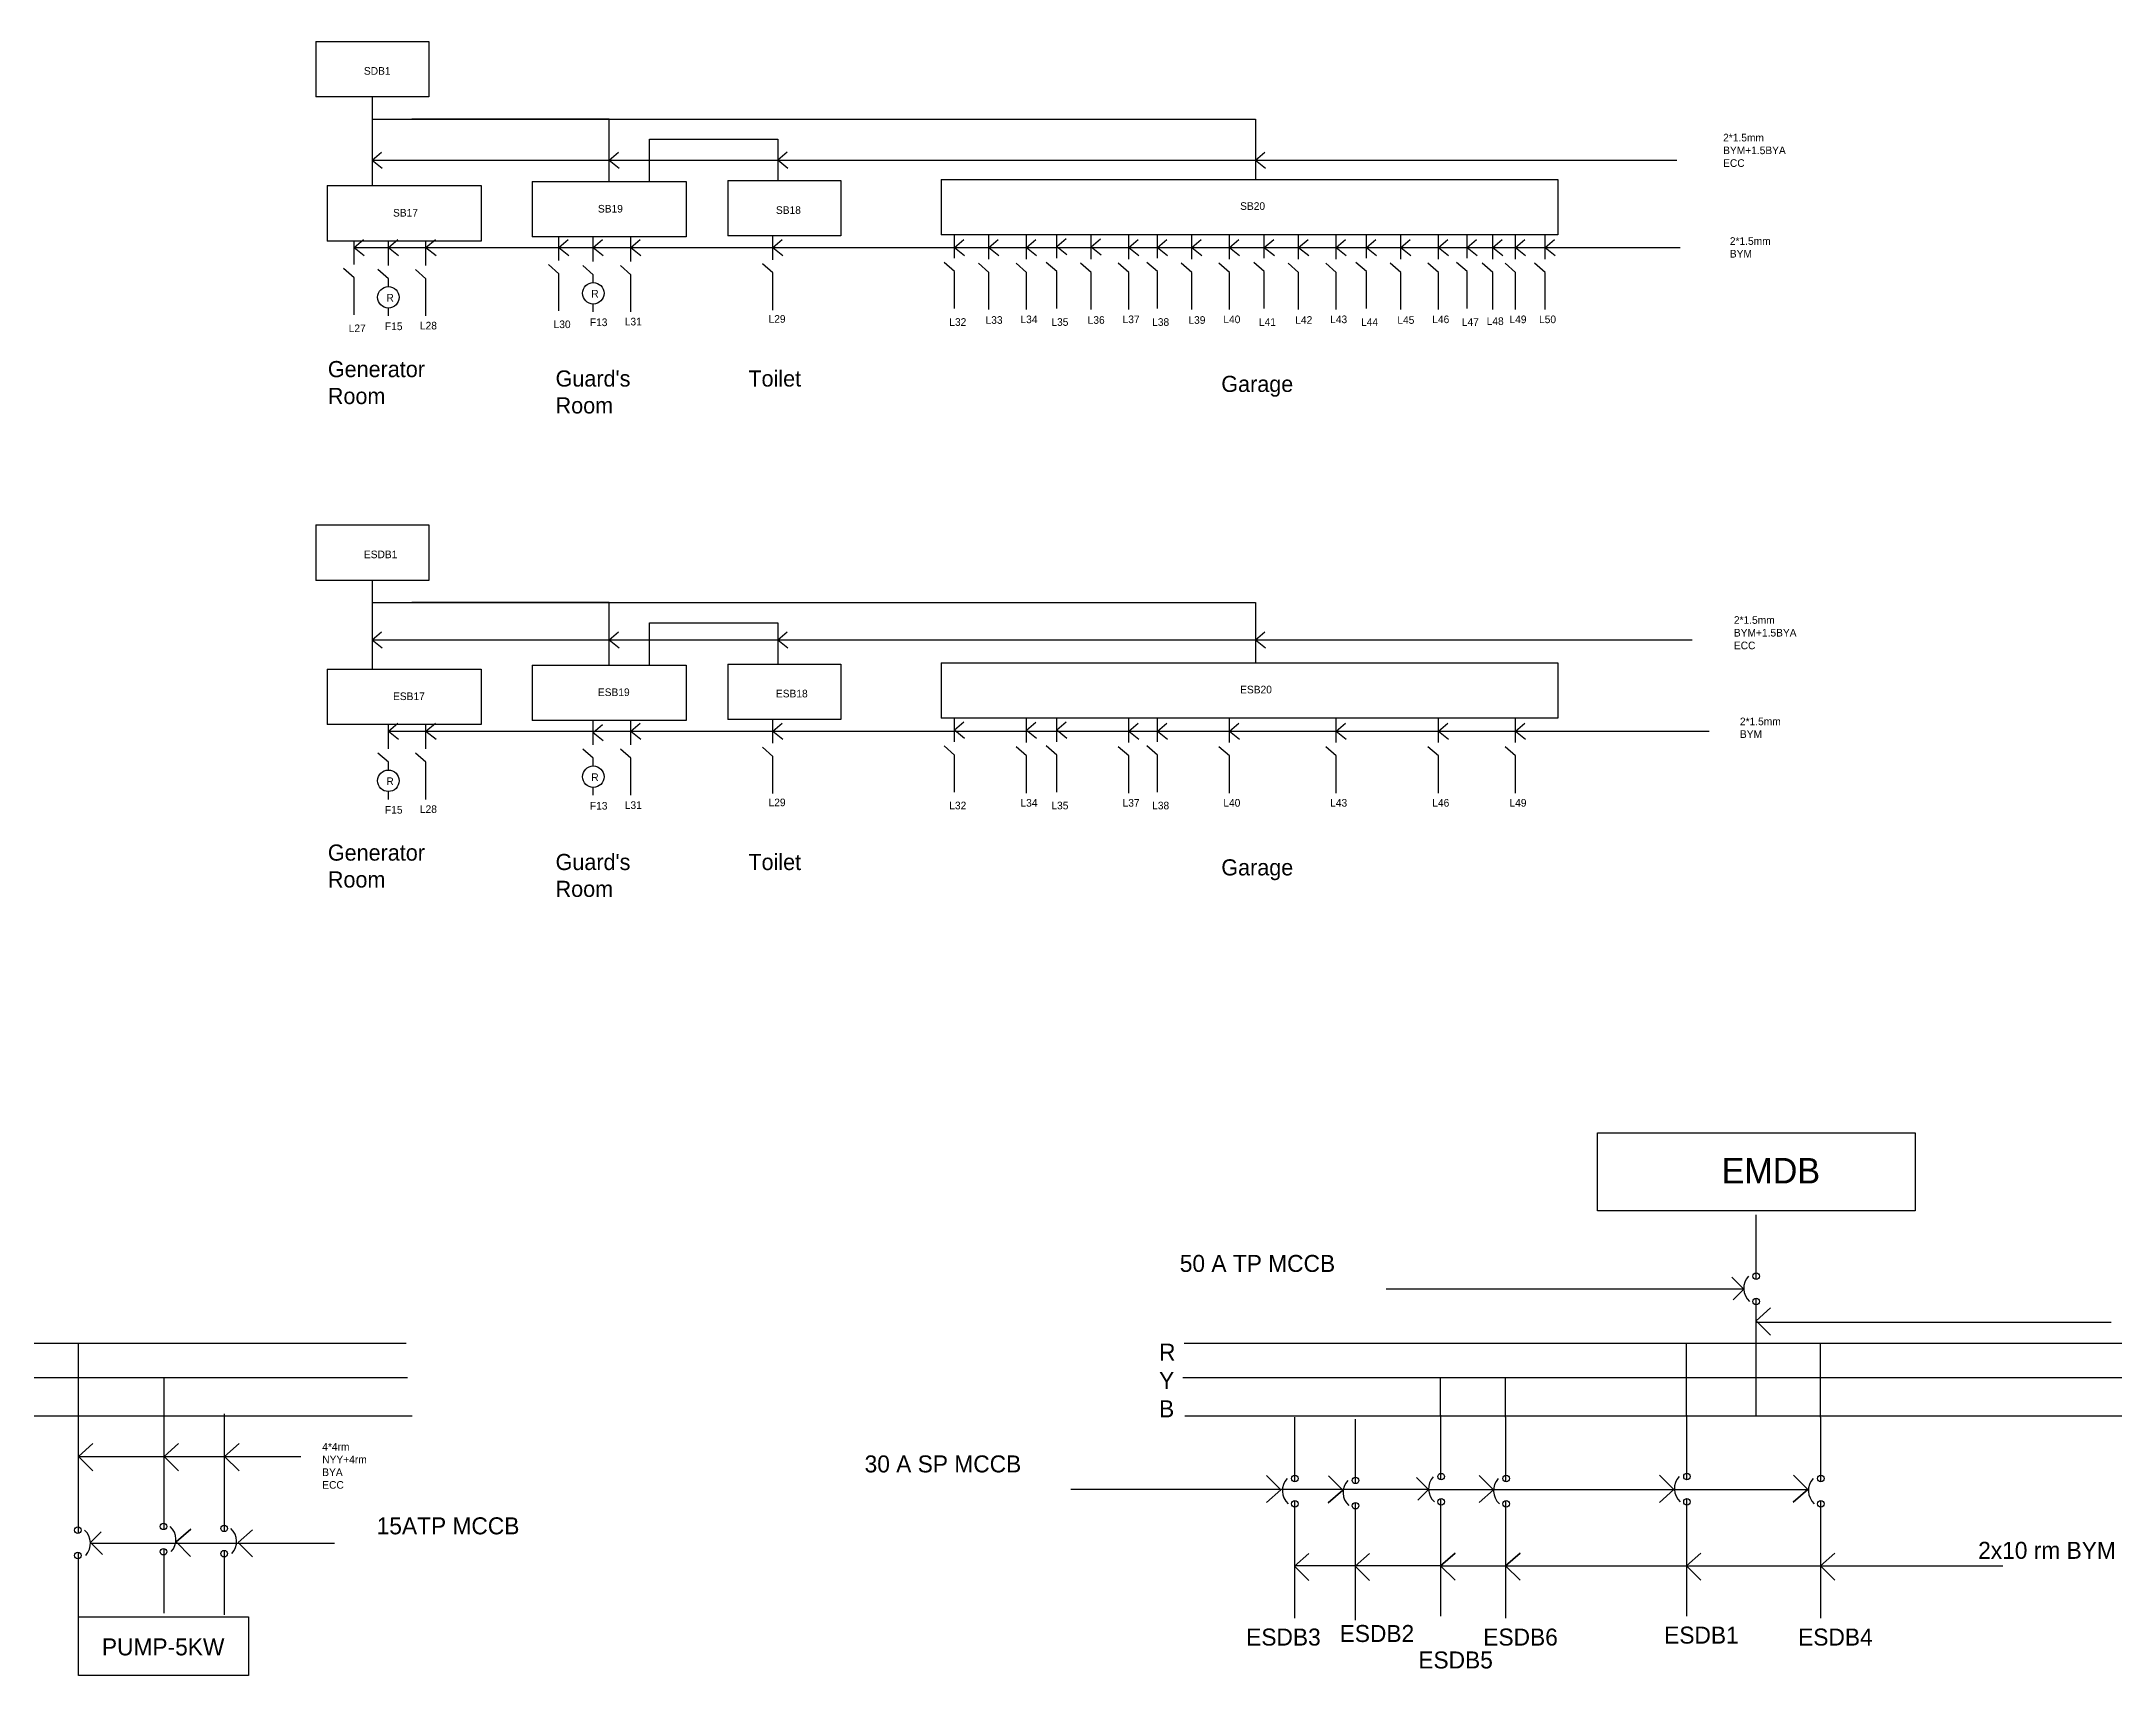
# Model space of a CAD drawing. Header units: inches. Extents: x -1005 to 2944, y -1440 to 1224.
# Drawn here: x 515 to 2058, y -1325 to -109 of the extents above; entities that cross this region are included whole.
import ezdxf

# ---------------------------------------------------------------- set-up
doc = ezdxf.new("R2010")
doc.units = ezdxf.units.IN
doc.header["$LTSCALE"] = 30
doc.header["$MEASUREMENT"] = 0
doc.linetypes.add('HIDDEN', pattern=[0.375, 0.25, -0.125])
for name, color, linetype in [('Esdb  c', 54, 'Continuous'), ('ESDBconduit', 80, 'HIDDEN'), ('MDB WRITING', 102, 'Continuous'), ('Sdb  text', 153, 'Continuous'), ('SDB wire', 106, 'Continuous'), ('wire size', 132, 'Continuous')]:
    doc.layers.add(name, color=color, linetype=linetype)

msp = doc.modelspace()

# ---------------------------------------------------------------- linework, layer by layer
at = {"layer": 'Esdb  c', "color": 0, "linetype": 'ByBlock'}
for p, q in [((719.5, -468.5), (803.57, -468.5)), ((719.5, -468.5), (719.5, -509.71)), ((803.57, -468.5), (803.57, -509.71)), ((803.57, -509.71), (719.5, -509.71)), ((728, -575.81), (728, -617.02)), ((728, -575.81), (842.72, -575.81)), ((842.72, -575.81), (842.72, -617.02)), ((880.5, -572.81), (880.5, -614.02)), ((880.5, -572.81), (995.22, -572.81)), ((995.22, -572.81), (995.22, -614.02)), ((1026.18, -572.07), (1110.25, -572.07)), ((1026.18, -572.07), (1026.18, -613.28)), ((1110.25, -572.07), (1110.25, -613.28)), ((1185, -571.11), (1185, -612.32)), ((1185, -571.11), (1643.87, -571.11)), ((1643.87, -571.11), (1643.87, -612.32)), ((842.72, -617.02), (728, -617.02)), ((995.22, -614.02), (880.5, -614.02)), ((1110.25, -613.28), (1026.18, -613.28)), ((1643.87, -612.32), (1185, -612.32))]:
    msp.add_line(p, q, dxfattribs=at)
at = {"layer": 'Esdb  c'}
for p, q in [((761.54, -509.71), (761.54, -575.81)), ((761.54, -526.32), (1419, -526.32)), ((937.86, -526.32), (791, -526.32)), ((937.86, -572.81), (937.86, -526.32)), ((1419, -526.32), (1419, -571.11)), ((968, -572.81), (968, -541.32)), ((968, -541.32), (1063.5, -541.32)), ((1063.5, -541.32), (1063.5, -572.07)), ((773.55, -635.18), (773.55, -616.77)), ((801.53, -635.18), (801.53, -616.77)), ((926.05, -632.18), (926.05, -613.77)), ((954.03, -632.18), (954.03, -613.77)), ((1059.79, -630.89), (1059.79, -613.28)), ((1195, -629.82), (1195, -612.32)), ((1248.54, -630.49), (1248.54, -612.08)), ((1271, -629.82), (1271, -612.32)), ((1324.54, -630.49), (1324.54, -612.08)), ((1346, -629.82), (1346, -612.32)), ((1399.54, -630.49), (1399.54, -612.08)), ((1479.04, -630.49), (1479.04, -612.08)), ((1555.04, -630.49), (1555.04, -612.08)), ((1612.5, -630.49), (1612.5, -612.08)), ((773.55, -645.07), (765.7, -638.25)), ((773.55, -650.88), (773.55, -645.07)), ((801.53, -645.07), (793.68, -638.25)), ((801.53, -672.69), (801.53, -645.07)), ((926.05, -642.07), (918.2, -635.25)), ((926.05, -647.88), (926.05, -642.07)), ((954.03, -642.07), (946.18, -635.25)), ((954.03, -669.69), (954.03, -642.07)), ((1059.79, -640.78), (1051.94, -633.96)), ((1059.79, -668.4), (1059.79, -640.78)), ((1195, -639.71), (1187.15, -632.89)), ((1195, -667.32), (1195, -639.71)), ((1248.54, -640.38), (1240.69, -633.56)), ((1248.54, -667.99), (1248.54, -640.38)), ((1271, -639.71), (1263.15, -632.89)), ((1271, -667.32), (1271, -639.71)), ((1324.54, -640.38), (1316.69, -633.56)), ((1324.54, -667.99), (1324.54, -640.38)), ((1346, -639.71), (1338.15, -632.89)), ((1346, -667.32), (1346, -639.71)), ((1399.54, -640.38), (1391.69, -633.56)), ((1399.54, -667.99), (1399.54, -640.38)), ((1479.04, -640.38), (1471.19, -633.56)), ((1479.04, -667.99), (1479.04, -640.38)), ((1555.04, -640.38), (1547.19, -633.56)), ((1555.04, -667.99), (1555.04, -640.38)), ((1612.5, -640.38), (1604.65, -633.56)), ((1612.5, -667.99), (1612.5, -640.38)), ((773.55, -672.69), (773.55, -666.88)), ((926.05, -669.69), (926.05, -663.88)), ((1791.28, -981.9), (1791.28, -1029.93)), ((1782.36, -1037.14), (1773.42, -1028.19)), ((1782.36, -1037.14), (1516.15, -1037.14)), ((1782.36, -1037.14), (1774.37, -1045.13)), ((1791.28, -1043.96), (1791.28, -1131.47)), ((1802.26, -1051.22), (1791.53, -1060.76)), ((1791.53, -1060.76), (1802.26, -1071.36)), ((1791.53, -1061.67), (2055.7, -1061.67)), ((1739.71, -1131.47), (1739.71, -1077.35)), ((1839.41, -1132.46), (1839.41, -1077.35)), ((1556.7, -1131.47), (1556.7, -1102.93)), ((1605.07, -1132.46), (1605.07, -1102.93)), ((1447.88, -1132.46), (1447.88, -1180.48)), ((1493, -1133.91), (1493, -1181.94)), ((1556.7, -1131.11), (1556.7, -1179.13)), ((1556.7, -1131.11), (1556.7, -1179.13)), ((1605.07, -1132.46), (1605.07, -1180.48)), ((1739.71, -1131), (1739.71, -1179.03)), ((1839.41, -1132.46), (1839.41, -1180.48)), ((1547.78, -1186.34), (1281.57, -1186.34)), ((1437.86, -1186.46), (1427.08, -1195.94)), ((1427.08, -1195.94), (1437.86, -1186.46)), ((1437.86, -1186.46), (1427.19, -1175.8)), ((1483.93, -1186.76), (1473.14, -1196.23)), ((1473.14, -1196.23), (1483.93, -1186.76)), ((1483.93, -1186.76), (1473.26, -1176.09)), ((1547.78, -1186.34), (1538.84, -1177.4)), ((1547.78, -1186.34), (1539.79, -1194.34)), ((1547.78, -1186.34), (1830.5, -1186.34)), ((1596.08, -1186.51), (1585.29, -1195.98)), ((1585.29, -1195.98), (1596.08, -1186.51)), ((1596.08, -1186.51), (1585.41, -1175.84)), ((1730.37, -1186.41), (1719.59, -1195.89)), ((1719.59, -1195.89), (1730.37, -1186.41)), ((1730.37, -1186.41), (1719.7, -1175.75)), ((1830.02, -1186.26), (1819.24, -1195.73)), ((1819.24, -1195.73), (1830.02, -1186.26)), ((1830.02, -1186.26), (1819.35, -1175.59)), ((1447.88, -1194.52), (1447.88, -1282.03)), ((1493, -1195.97), (1493, -1283.48)), ((1556.7, -1193.17), (1556.7, -1280.68)), ((1556.7, -1193.17), (1556.7, -1280.68)), ((1605.07, -1194.52), (1605.07, -1282.03)), ((1739.71, -1193.06), (1739.71, -1280.57)), ((1839.41, -1194.52), (1839.41, -1282.03)), ((1447.88, -1243.38), (1458.61, -1233.85)), ((1493, -1243.38), (1503.73, -1233.85)), ((1556.7, -1243.25), (1567.44, -1233.71)), ((1605.07, -1243.22), (1615.81, -1233.68)), ((1739.71, -1243.22), (1750.44, -1233.68)), ((1839.41, -1243.22), (1850.14, -1233.68))]:
    msp.add_line(p, q, dxfattribs=at)
at = {"layer": 'Esdb  c', "color": 1}
msp.add_line((1365.94, -1077.35), (2860.82, -1077.35), dxfattribs=at)
at = {"layer": 'Esdb  c', "color": 2}
msp.add_line((1364.78, -1102.93), (2861.82, -1102.93), dxfattribs=at)
at = {"layer": 'Esdb  c', "color": 5}
msp.add_line((1366.35, -1131.47), (2865.32, -1131.47), dxfattribs=at)
at = {"layer": 'Esdb  c', "color": 0}
msp.add_lwpolyline([(1673.5, -921), (1910, -921), (1910, -979), (1673.5, -979)], close=True, dxfattribs=at)
at = {"layer": 'Esdb  c'}
for centre, radius in [((926.05, -655.88), 8), ((773.55, -658.88), 8), ((1791.65, -1027.53), 2.43), ((1791.65, -1046.36), 2.43), ((1448.25, -1178.08), 2.43), ((1493.37, -1179.54), 2.43), ((1557.07, -1176.73), 2.43), ((1557.07, -1176.73), 2.43), ((1605.44, -1178.08), 2.43), ((1740.08, -1176.63), 2.43), ((1839.78, -1178.08), 2.43), ((1448.25, -1196.92), 2.43), ((1493.37, -1198.37), 2.43), ((1557.07, -1195.57), 2.43), ((1557.07, -1195.57), 2.43), ((1605.44, -1196.92), 2.43), ((1740.08, -1195.46), 2.43), ((1839.78, -1196.92), 2.43)]:
    msp.add_circle(centre, radius, dxfattribs=at)
for centre in [(1795.6, -1036.56), (1452.2, -1187.12), (1497.32, -1188.57), (1561.02, -1185.77), (1561.02, -1185.77), (1609.39, -1187.12), (1744.03, -1185.66), (1843.73, -1187.12)]:
    msp.add_arc(centre, 13.25, 137.48535, 227.48535, dxfattribs=at)
at = {"layer": 'ESDBconduit', "color": 0, "linetype": 'ByBlock'}
for p, q in [((719.5, -108.68), (803.57, -108.68)), ((719.5, -108.68), (719.5, -149.89)), ((803.57, -108.68), (803.57, -149.89)), ((803.57, -149.89), (719.5, -149.89)), ((728, -215.98), (728, -257.19)), ((728, -215.98), (842.72, -215.98)), ((842.72, -215.98), (842.72, -257.19)), ((880.5, -212.98), (880.5, -254.19)), ((880.5, -212.98), (995.22, -212.98)), ((995.22, -212.98), (995.22, -254.19)), ((1026.18, -212.24), (1110.25, -212.24)), ((1026.18, -212.24), (1026.18, -253.45)), ((1110.25, -212.24), (1110.25, -253.45)), ((1185, -211.29), (1185, -252.5)), ((1185, -211.29), (1643.87, -211.29)), ((1643.87, -211.29), (1643.87, -252.5)), ((842.72, -257.19), (728, -257.19)), ((995.22, -254.19), (880.5, -254.19)), ((1110.25, -253.45), (1026.18, -253.45)), ((1643.87, -252.5), (1185, -252.5))]:
    msp.add_line(p, q, dxfattribs=at)
at = {"layer": 'MDB WRITING'}
for p, q in [((542.82, -1218.99), (542.82, -1077.35)), ((606.53, -1216.18), (606.53, -1102.93)), ((542.82, -1218.99), (542.82, -1131.47)), ((651.65, -1217.64), (651.65, -1130.12)), ((551.74, -1225.81), (559.73, -1217.82)), ((615.6, -1225.39), (626.38, -1215.92)), ((626.38, -1215.92), (615.6, -1225.39)), ((661.66, -1225.69), (672.45, -1216.22)), ((672.45, -1216.22), (661.66, -1225.69)), ((542.82, -1281.05), (542.82, -1233.02)), ((542.82, -1281.05), (542.82, -1233.02)), ((551.74, -1225.81), (560.69, -1234.76)), ((551.75, -1226.38), (733.32, -1226.38)), ((606.53, -1278.24), (606.53, -1230.22)), ((615.6, -1225.39), (626.27, -1236.06)), ((651.65, -1279.7), (651.65, -1231.67)), ((661.66, -1225.69), (672.33, -1236.36))]:
    msp.add_line(p, q, dxfattribs=at)
at = {"layer": 'MDB WRITING', "color": 0}
msp.add_lwpolyline([(542.82, -1281.05), (669.32, -1281.05), (669.32, -1324.77), (542.82, -1324.77)], close=True, dxfattribs=at)
at = {"layer": 'MDB WRITING'}
for centre in [(542.46, -1216.59), (542.46, -1216.59), (606.16, -1213.78), (651.28, -1215.24), (542.46, -1235.42), (542.46, -1235.42), (606.16, -1232.62), (651.28, -1234.07)]:
    msp.add_circle(centre, 2.43, dxfattribs=at)
for centre in [(538.5, -1226.38), (538.5, -1226.38), (602.21, -1223.58), (647.33, -1225.03)]:
    msp.add_arc(centre, 13.25, 317.48535, 47.48535, dxfattribs=at)
at = {"layer": 'Sdb  text', "color": 1}
msp.add_line((-708.06, -1077.35), (786.82, -1077.35), dxfattribs=at)
at = {"layer": 'Sdb  text', "color": 2}
msp.add_line((-709.22, -1102.93), (787.82, -1102.93), dxfattribs=at)
at = {"layer": 'Sdb  text', "color": 5}
msp.add_line((-707.65, -1131.47), (791.32, -1131.47), dxfattribs=at)
at = {"layer": 'SDB wire'}
for p, q in [((761.54, -149.89), (761.54, -215.98)), ((761.54, -166.5), (1419, -166.5)), ((937.86, -166.5), (791, -166.5)), ((937.86, -212.98), (937.86, -166.5)), ((1419, -166.5), (1419, -211.29)), ((968, -212.98), (968, -181.5)), ((968, -181.5), (1063.5, -181.5)), ((1063.5, -181.5), (1063.5, -212.24)), ((747.99, -274.69), (747.99, -257.19)), ((773.55, -275.36), (773.55, -256.95)), ((801.53, -275.36), (801.53, -256.95)), ((900.49, -271.69), (900.49, -254.19)), ((926.05, -272.36), (926.05, -253.95)), ((954.03, -272.36), (954.03, -253.95)), ((1059.79, -271.07), (1059.79, -253.45)), ((1195, -269.99), (1195, -252.5)), ((1220.56, -270.67), (1220.56, -252.26)), ((1248.54, -270.67), (1248.54, -252.26)), ((1271, -269.99), (1271, -252.5)), ((1296.56, -270.67), (1296.56, -252.26)), ((1324.54, -270.67), (1324.54, -252.26)), ((1346, -269.99), (1346, -252.5)), ((1371.56, -270.67), (1371.56, -252.26)), ((1399.54, -270.67), (1399.54, -252.26)), ((1425.5, -269.99), (1425.5, -252.5)), ((1451.06, -270.67), (1451.06, -252.26)), ((1479.04, -270.67), (1479.04, -252.26)), ((1501.5, -269.99), (1501.5, -252.5)), ((1527.06, -270.67), (1527.06, -252.26)), ((1555.04, -270.67), (1555.04, -252.26)), ((1576.5, -269.99), (1576.5, -252.5)), ((1595.5, -270.67), (1595.5, -252.26)), ((1612.5, -270.67), (1612.5, -252.26)), ((1634.5, -270.67), (1634.5, -252.26)), ((900.49, -281.58), (892.64, -274.76)), ((926.05, -282.25), (918.2, -275.43)), ((954.03, -282.25), (946.18, -275.43)), ((1059.79, -280.96), (1051.94, -274.14)), ((1195, -279.88), (1187.15, -273.06)), ((1220.56, -280.55), (1212.71, -273.74)), ((1248.54, -280.55), (1240.69, -273.74)), ((1271, -279.88), (1263.15, -273.06)), ((1296.56, -280.55), (1288.71, -273.74)), ((1324.54, -280.55), (1316.69, -273.74)), ((1346, -279.88), (1338.15, -273.06)), ((1371.56, -280.55), (1363.71, -273.74)), ((1399.54, -280.55), (1391.69, -273.74)), ((1425.5, -279.88), (1417.65, -273.06)), ((1451.06, -280.55), (1443.21, -273.74)), ((1479.04, -280.55), (1471.19, -273.74)), ((1501.5, -279.88), (1493.65, -273.06)), ((1527.06, -280.55), (1519.21, -273.74)), ((1555.04, -280.55), (1547.19, -273.74)), ((1576.5, -279.88), (1568.65, -273.06)), ((1595.5, -280.55), (1587.65, -273.74)), ((1612.5, -280.55), (1604.65, -273.74)), ((1634.5, -280.55), (1626.65, -273.74)), ((747.99, -284.58), (740.14, -277.76)), ((747.99, -312.19), (747.99, -284.58)), ((773.55, -285.25), (765.7, -278.43)), ((773.55, -291.06), (773.55, -285.25)), ((801.53, -285.25), (793.68, -278.43)), ((801.53, -312.86), (801.53, -285.25)), ((900.49, -309.19), (900.49, -281.58)), ((926.05, -288.06), (926.05, -282.25)), ((954.03, -309.86), (954.03, -282.25)), ((1059.79, -308.57), (1059.79, -280.96)), ((1195, -307.5), (1195, -279.88)), ((1220.56, -308.17), (1220.56, -280.55)), ((1248.54, -308.17), (1248.54, -280.55)), ((1271, -307.5), (1271, -279.88)), ((1296.56, -308.17), (1296.56, -280.55)), ((1324.54, -308.17), (1324.54, -280.55)), ((1346, -307.5), (1346, -279.88)), ((1371.56, -308.17), (1371.56, -280.55)), ((1399.54, -308.17), (1399.54, -280.55)), ((1425.5, -307.5), (1425.5, -279.88)), ((1451.06, -308.17), (1451.06, -280.55)), ((1479.04, -308.17), (1479.04, -280.55)), ((1501.5, -307.5), (1501.5, -279.88)), ((1527.06, -308.17), (1527.06, -280.55)), ((1555.04, -308.17), (1555.04, -280.55)), ((1576.5, -307.5), (1576.5, -279.88)), ((1595.5, -308.17), (1595.5, -280.55)), ((1612.5, -308.17), (1612.5, -280.55)), ((1634.5, -308.17), (1634.5, -280.55)), ((773.55, -312.86), (773.55, -307.06)), ((926.05, -309.86), (926.05, -304.06))]:
    msp.add_line(p, q, dxfattribs=at)
for centre in [(773.55, -299.06), (926.05, -296.06)]:
    msp.add_circle(centre, 8, dxfattribs=at)
at = {"layer": 'wire size'}
for p, q in [((761.54, -197), (768.5, -191)), ((761.54, -197), (1732.5, -197)), ((761.54, -197), (769, -203)), ((937.86, -197), (944.82, -191)), ((937.86, -197), (945.32, -203)), ((1063.5, -196.87), (1070.46, -190.87)), ((1063.5, -196.87), (1070.96, -202.87)), ((1419, -197), (1425.96, -191)), ((1419, -197), (1426.46, -203)), ((747.99, -262), (754.95, -256)), ((747.99, -262), (1735, -262)), ((747.99, -262), (755.45, -268)), ((773.55, -262), (780.51, -256)), ((773.55, -262), (781.01, -268)), ((801.53, -262), (808.49, -256)), ((801.53, -262), (808.99, -268)), ((900.49, -262), (907.45, -256)), ((900.49, -262), (907.95, -268)), ((926.05, -262), (933.01, -256)), ((926.05, -262), (933.51, -268)), ((954.03, -262), (960.99, -256)), ((954.03, -262), (961.49, -268)), ((1059.79, -262), (1066.75, -256)), ((1059.79, -262), (1067.25, -268)), ((1195, -262), (1201.96, -256)), ((1195, -262), (1202.46, -268)), ((1220.56, -262), (1227.52, -256)), ((1220.56, -262), (1228.02, -268)), ((1248.54, -262), (1255.5, -256)), ((1248.54, -262), (1256, -268)), ((1271, -261.25), (1277.96, -255.25)), ((1271, -261.25), (1278.46, -267.25)), ((1296.56, -261.46), (1303.52, -255.46)), ((1296.56, -261.46), (1304.02, -267.46)), ((1324.54, -262), (1331.5, -256)), ((1324.54, -262), (1332, -268)), ((1346, -262), (1352.96, -256)), ((1346, -262), (1353.46, -268)), ((1371.56, -262), (1378.52, -256)), ((1371.56, -262), (1379.02, -268)), ((1399.54, -262), (1406.5, -256)), ((1399.54, -262), (1407, -268)), ((1425.5, -262), (1432.46, -256)), ((1425.5, -262), (1432.96, -268)), ((1451.06, -262), (1458.02, -256)), ((1451.06, -262), (1458.52, -268)), ((1479.04, -262), (1486, -256)), ((1479.04, -262), (1486.5, -268)), ((1501.5, -262), (1508.46, -256)), ((1501.5, -262), (1508.96, -268)), ((1527.06, -262), (1534.02, -256)), ((1527.06, -262), (1534.52, -268)), ((1555.04, -262), (1562, -256)), ((1555.04, -262), (1562.5, -268)), ((1576.5, -262), (1583.46, -256)), ((1576.5, -262), (1583.96, -268)), ((1595.5, -262), (1602.46, -256)), ((1595.5, -262), (1602.96, -268)), ((1612.5, -262), (1619.46, -256)), ((1612.5, -262), (1619.96, -268)), ((1634.5, -262), (1641.46, -256)), ((1634.5, -262), (1641.96, -268)), ((761.54, -554), (768.5, -548)), ((761.54, -554), (1744, -554)), ((761.54, -554), (769, -560)), ((937.86, -554), (944.82, -548)), ((937.86, -554), (945.32, -560)), ((1063.5, -554), (1070.46, -548)), ((1063.5, -554), (1070.96, -560)), ((1419, -554), (1425.96, -548)), ((1419, -554), (1426.46, -560)), ((773.55, -622), (780.51, -616)), ((801.53, -622), (808.49, -616)), ((926.05, -622.98), (933.01, -616.98)), ((954.03, -622), (960.99, -616)), ((1059.79, -622), (1066.75, -616)), ((1195, -621.07), (1201.96, -615.07)), ((1248.54, -621.29), (1255.5, -615.29)), ((1271, -621.07), (1277.96, -615.07)), ((1324.54, -622), (1331.5, -616)), ((1346, -622), (1352.96, -616)), ((1399.54, -622), (1406.5, -616)), ((1479.04, -622), (1486, -616)), ((1555.04, -622), (1562, -616)), ((1612.5, -622), (1619.46, -616)), ((773.55, -622), (1756.5, -622)), ((773.55, -622), (781.01, -628)), ((801.53, -622), (808.99, -628)), ((926.05, -622.98), (933.51, -628.98)), ((954.03, -622), (961.49, -628)), ((1059.79, -622), (1067.25, -628)), ((1195, -621.07), (1202.46, -627.07)), ((1248.54, -621.29), (1256, -627.29)), ((1271, -621.07), (1278.46, -627.07)), ((1324.54, -622), (1332, -628)), ((1346, -622), (1353.46, -628)), ((1399.54, -622), (1407, -628)), ((1479.04, -622), (1486.5, -628)), ((1555.04, -622), (1562.5, -628)), ((1612.5, -622), (1619.96, -628)), ((553.56, -1152.2), (542.82, -1161.74)), ((617.26, -1152.2), (606.53, -1161.74)), ((662.38, -1152.2), (651.65, -1161.74)), ((542.82, -1161.74), (553.56, -1172.34)), ((542.82, -1161.77), (708.32, -1161.77)), ((606.53, -1161.74), (617.26, -1172.34)), ((651.65, -1161.74), (662.38, -1172.34)), ((1458.61, -1233.85), (1447.88, -1243.38)), ((1503.73, -1233.85), (1493, -1243.38)), ((1567.44, -1233.71), (1556.7, -1243.25)), ((1615.81, -1233.68), (1605.07, -1243.22)), ((1750.44, -1233.68), (1739.71, -1243.22)), ((1850.14, -1233.68), (1839.41, -1243.22)), ((1556.7, -1243.25), (1447.88, -1243.25)), ((1447.88, -1243.38), (1458.61, -1253.99)), ((1493, -1243.38), (1503.73, -1253.99)), ((1556.7, -1243.25), (1975.13, -1243.25)), ((1556.7, -1243.25), (1567.44, -1253.85)), ((1605.07, -1243.22), (1615.81, -1253.83)), ((1739.71, -1243.22), (1750.44, -1253.83)), ((1839.41, -1243.22), (1850.14, -1253.83))]:
    msp.add_line(p, q, dxfattribs=at)

# ---------------------------------------------------------------- texts
at = {"layer": 'Esdb  c', "attachment_point": 1}
for s, insert, char_height, width in [('ESDB1', (755.32, -487.58), 5.677, 13.6809), ('ESB17', (777, -593.15), 5.677, 13.6809), ('ESB19', (929.5, -590.15), 5.677, 13.6809), ('ESB18', (1062, -591.15), 5.677, 13.6809), ('ESB20', (1407.5, -588.15), 5.677, 13.6809), ('R', (772.05, -656.38), 5.68, 13.6809), ('R', (924.55, -653.38), 5.68, 13.6809), ('F15', (771, -677.65), 5.677, 13.6809), ('L28', (797, -677.15), 5.677, 13.6809), ('F13', (923.5, -674.65), 5.677, 13.6809), ('L31', (949.5, -674.15), 5.677, 13.6809), ('L29', (1056.5, -672.15), 5.677, 13.6809), ('L32', (1191.01, -674.45), 5.677, 13.6809), ('L34', (1244.01, -672.45), 5.677, 13.6809), ('L35', (1267.01, -674.45), 5.677, 13.6809), ('L37', (1320.01, -672.45), 5.677, 13.6809), ('L38', (1342.01, -674.45), 5.677, 13.6809), ('L40', (1395.01, -672.45), 5.677, 13.6809), ('L43', (1474.51, -672.45), 5.677, 13.6809), ('L46', (1550.51, -672.45), 5.677, 13.6809), ('L49', (1607.97, -672.45), 5.677, 13.6809), ('Generator Room', (728.5, -706.32), 12, 50.521), ("Guard's\\PRoom", (898, -713.32), 12, 50.521), ('Toilet', (1041.5, -713.32), 12, 62.2585), ('Garage', (1393.5, -717.32), 12, 62.2585), ('EMDB', (1765.86, -939.57), 18.977, 194.8619), ('50 A TP MCCB', (1362.58, -1011.75), 12.6513, 152.7029), ('30 A SP MCCB', (1128, -1160.95), 12.6513, 152.7029), ('ESDB3', (1412, -1289.81), 12.651, 174.2397), ('ESDB2', (1481.57, -1287.16), 12.651, 174.2397), ('ESDB6', (1588.49, -1289.81), 12.651, 174.2397), ('ESDB1', (1723.12, -1288.36), 12.651, 174.2397), ('ESDB4', (1822.82, -1289.81), 12.651, 174.2397), ('ESDB5', (1540.12, -1306.85), 12.651, 174.2397)]:
    msp.add_mtext(s, dxfattribs=dict(at, insert=insert, char_height=char_height, width=width))
at = {"layer": 'Esdb  c', "insert": (1347.17, -1077.77), "char_height": 12.65, "attachment_point": 1}
msp.add_mtext_dynamic_manual_height_columns('R\\PY\\PB', width=5.8688, gutter_width=10, heights=[0], dxfattribs=at).dxf.set("width", 37.124)
at = {"layer": 'Sdb  text', "attachment_point": 1}
for s, insert, char_height, width in [('SDB1', (755.32, -127.75), 5.677, 13.6809), ('SB19', (929.5, -230.32), 5.677, 13.6809), ('SB18', (1062, -231.32), 5.677, 13.6809), ('SB20', (1407.5, -228.32), 5.677, 13.6809), ('SB17', (777, -233.32), 5.677, 13.6809), ('R', (772.05, -296.56), 5.68, 13.6809), ('R', (924.55, -293.56), 5.68, 13.6809), ('L27', (744, -319.32), 5.677, 13.6809), ('F15', (771, -317.82), 5.677, 13.6809), ('L28', (797, -317.32), 5.677, 13.6809), ('L30', (896.5, -316.32), 5.677, 13.6809), ('F13', (923.5, -314.82), 5.677, 13.6809), ('L31', (949.5, -314.32), 5.677, 13.6809), ('L29', (1056.5, -312.32), 5.677, 13.6809), ('L32', (1191.01, -314.63), 5.677, 13.6809), ('L33', (1218.01, -313.13), 5.677, 13.6809), ('L34', (1244.01, -312.63), 5.677, 13.6809), ('L35', (1267.01, -314.63), 5.677, 13.6809), ('L36', (1294.01, -313.13), 5.677, 13.6809), ('L37', (1320.01, -312.63), 5.677, 13.6809), ('L38', (1342.01, -314.63), 5.677, 13.6809), ('L39', (1369.01, -313.13), 5.677, 13.6809), ('L40', (1395.01, -312.63), 5.677, 13.6809), ('L41', (1421.51, -314.63), 5.677, 13.6809), ('L42', (1448.51, -313.13), 5.677, 13.6809), ('L43', (1474.51, -312.63), 5.677, 13.6809), ('L44', (1497.51, -314.63), 5.677, 13.6809), ('L45', (1524.51, -313.13), 5.677, 13.6809), ('L46', (1550.51, -312.63), 5.677, 13.6809), ('L47', (1572.51, -314.63), 5.677, 13.6809), ('L48', (1591, -314), 5.677, 13.6809), ('L49', (1607.97, -312.63), 5.677, 13.6809), ('L50', (1629.97, -312.63), 5.677, 13.6809), ('Generator Room', (728.5, -346.5), 12, 50.521), ("Guard's\\PRoom", (898, -353.5), 12, 50.521), ('Toilet', (1041.5, -353.5), 12, 62.2585), ('Garage', (1393.5, -357.5), 12, 62.2585), ('15ATP MCCB', (764.82, -1207.03), 12.651, 259.8785), ('PUMP-5KW', (560.32, -1297.12), 12.651, 174.2397)]:
    msp.add_mtext(s, dxfattribs=dict(at, insert=insert, char_height=char_height, width=width))
at = {"layer": 'wire size', "attachment_point": 1}
for s, insert, char_height, width in [('2*1.5mm BYM+1.5BYA ECC', (1767, -177.4), 5.6772, 13.6809), ('2*1.5mm BYM', (1772, -254.36), 5.6772, 13.6809), ('2*1.5mm BYM+1.5BYA ECC', (1775, -536.4), 5.6772, 13.6809), ('2*1.5mm BYM', (1779.5, -611.86), 5.6772, 13.6809), ('4*4rm NYY+4rm BYA ECC', (724.32, -1151.67), 5.6772, 13.6809), ('2x10 rm BYM +10 RM BYA ECC', (1956.82, -1225.27), 12.6513, 259.8785)]:
    msp.add_mtext(s, dxfattribs=dict(at, insert=insert, char_height=char_height, width=width))

doc.saveas('drawing.dxf')
